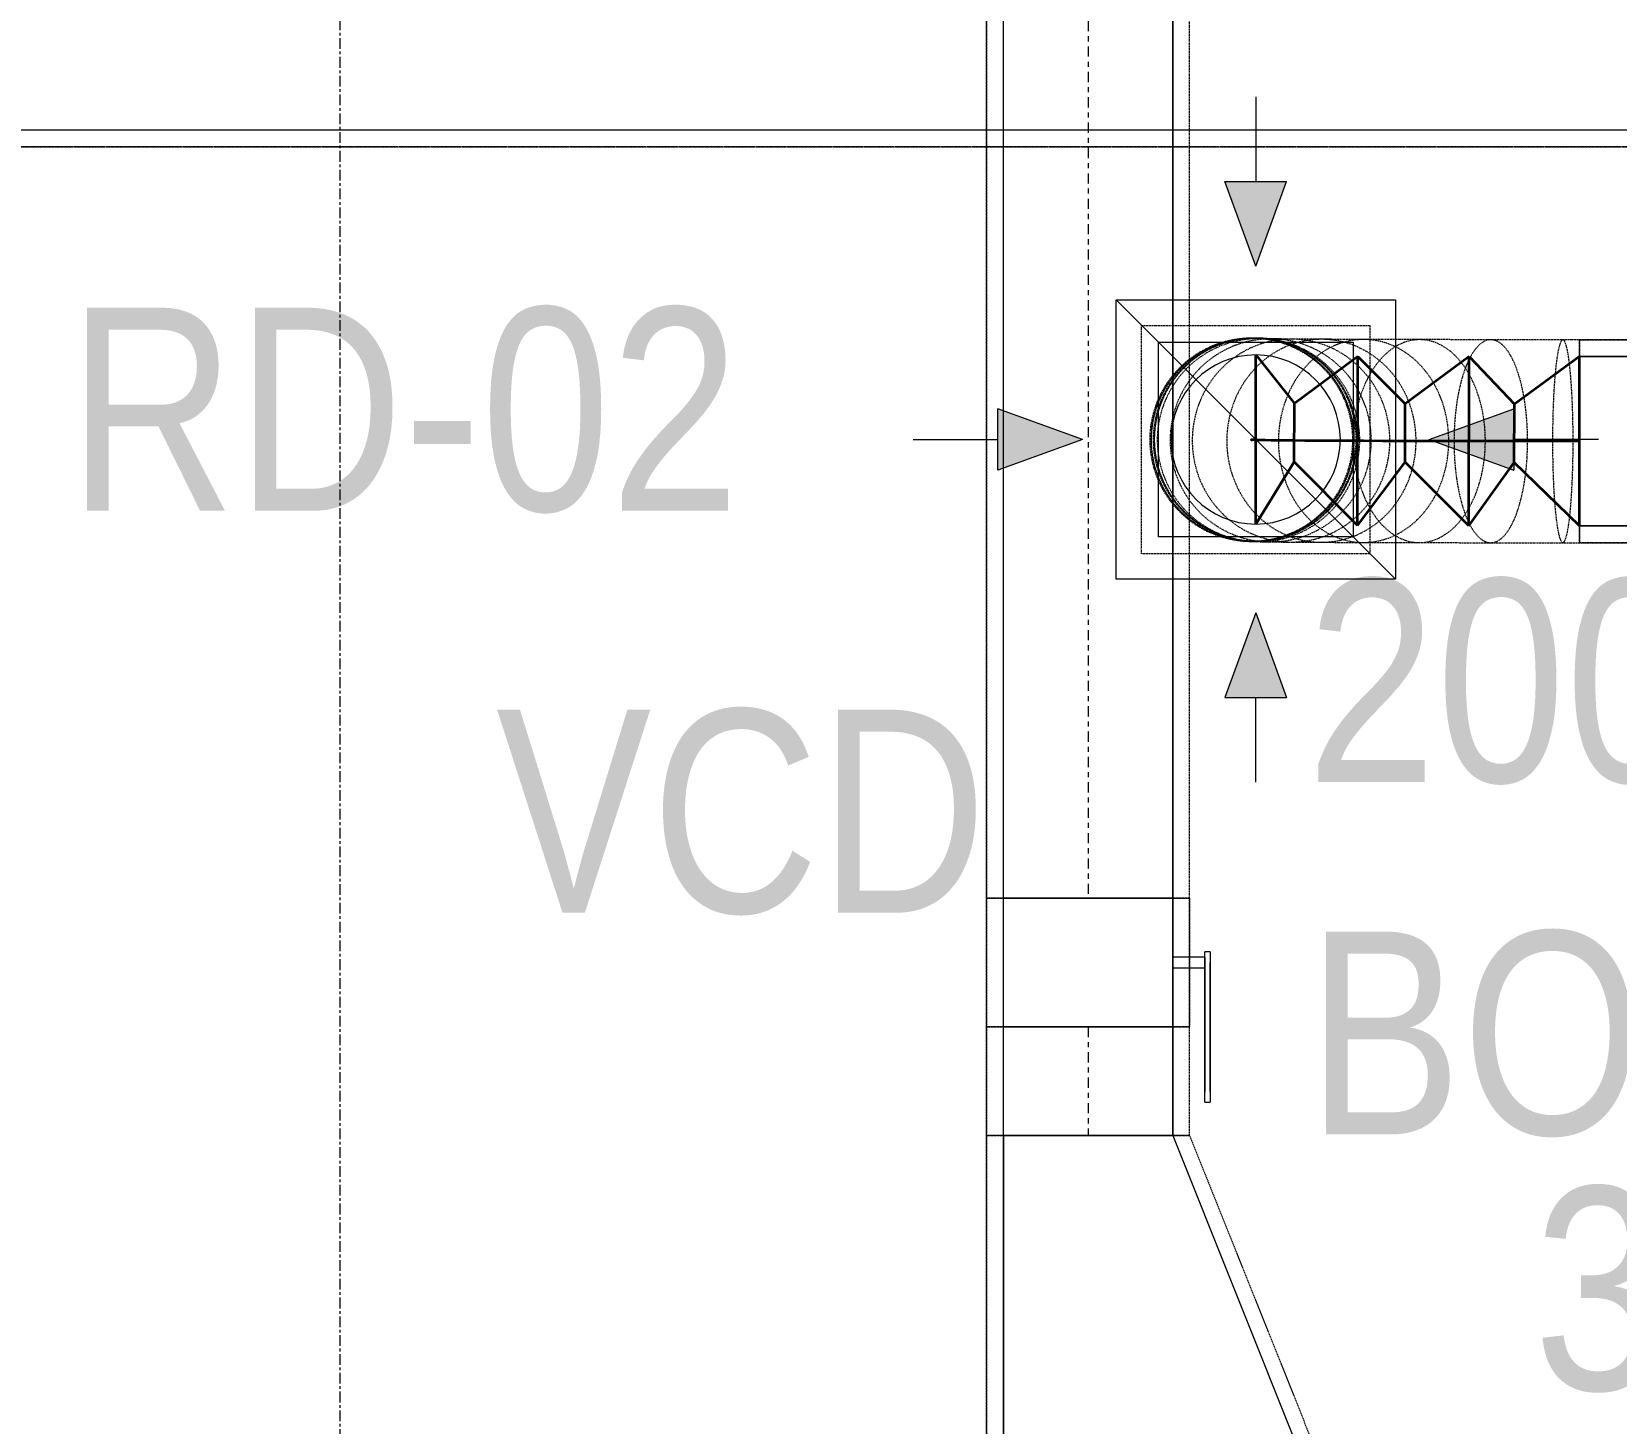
# Model space of a CAD drawing. Header units: inches. Extents: x -83664 to 20107, y -47222 to 19398.
# Drawn here: x -9337 to -7464, y -31594 to -29948 of the extents above; entities that cross this region are included whole.
import ezdxf

# ---------------------------------------------------------------- set-up
doc = ezdxf.new("R2010")
doc.units = ezdxf.units.IN
doc.header["$MEASUREMENT"] = 0
for name, pattern in [('Center', [29.999999, 12, -6, 6, -6]), ('Grid Line', [22.225, 12.7, -3.175, 3.175, -3.175]), ('Hidden 0_50', [1.0584, 0.5292, -0.5292])]:
    doc.linetypes.add(name, pattern=pattern)
for name, color, linetype, lineweight in [('A-DETL-GENF', 7, 'Continuous', 9), ('G-ANNO-TEXT', 7, 'Continuous', 9), ('M-HVAC-CDFF', 7, 'Continuous', 9), ('M-HVAC-DUCT-CNTR', 7, 'Center', 9), ('M-HVAC-DUCT-IDEN', 7, 'Continuous', 18), ('S-GRID', 7, 'Continuous', 9)]:
    doc.layers.add(name, color=color, linetype=linetype, lineweight=lineweight)
doc.layers.add('M-HVAC-DUCT', color=7, linetype='Continuous', lineweight=9, true_color=0xffe97f)
doc.layers.add('M-HVAC-DUCT-PATT', color=7, linetype='Continuous', lineweight=35, true_color=0x007f00)
doc.styles.add('Arial Narrow_21', font='ARIALN.TTF', dxfattribs={"height": 240})

# ---------------------------------------------------------------- blocks, each defined once
blk = doc.blocks.new('GCE-AT-Return Air Rectangular Diffuser - 230x230-7597546-FIRST FLOOR AC CONDITIONING LAYOUT - PART A')
at = {"layer": 'A-DETL-GENF', "true_color": 0xff00ff}
for points in [[(0, 205), (36.4, 305), (-36.4, 305)], [(-305, -36.4), (-205, 0), (-305, 36.4)], [(305, -36.4), (305, 36.4), (205, 0)], [(36.4, -305), (0, -205), (-36.4, -305)]]:
    blk.add_hatch(color=6, dxfattribs=at).paths.add_polyline_path(points)
at = {"layer": 'A-DETL-GENF', "color": 6, "true_color": 0xff00ff}
for p, q in [((0, 405), (0, 305)), ((0, 205), (-36.4, 305)), ((-36.4, 305), (36.4, 305)), ((0, 205), (36.4, 305)), ((-165, 165), (165, 165)), ((-165, -165), (-165, 165)), ((-165, 165), (165, -165)), ((165, 165), (165, -165)), ((-205, 0), (-305, 36.4)), ((-305, -36.4), (-305, 36.4)), ((205, 0), (305, 36.4)), ((305, 36.4), (305, -36.4)), ((405, 0), (305, 0)), ((-405, 0), (-305, 0)), ((-205, 0), (-305, -36.4)), ((205, 0), (305, -36.4)), ((165, -165), (-165, -165)), ((0, -205), (-36.4, -305)), ((0, -205), (36.4, -305)), ((-36.4, -305), (36.4, -305)), ((0, -405), (0, -305))]:
    blk.add_line(p, q, dxfattribs=at)
blk = doc.blocks.new('M_Rectangular to Round Transition - Angle - 45 Degree-V62-FIRST FLOOR AC CONDITIONING LAYOUT - PART A')
at = {"layer": 'M-HVAC-DUCT', "color": 6, "true_color": 0xff00ff}
for p, q in [((0, 100), (60.4, 100)), ((60.4, 100), (0, 100)), ((0, 100), (0, -100)), ((0, -100), (0, 100)), ((60.4, 0), (60.4, 100)), ((60.4, 0), (60.4, 100)), ((60.4, -100), (60.4, 0)), ((60.4, -100), (60.4, 0)), ((0, -100), (60.4, -100)), ((60.4, -100), (0, -100))]:
    blk.add_line(p, q, dxfattribs=at)
blk = doc.blocks.new('M_Rectangular to Round Transition - Angle - 45 Degree-7626202-FIRST FLOOR AC CONDITIONING LAYOUT - PART A')
at = {"layer": 'M-HVAC-DUCT', "color": 6, "true_color": 0xff00ff}
for p, q in [((132975.6, 86453.8), (133205.6, 86453.8)), ((132975.6, 86223.8), (132975.6, 86453.8)), ((133205.6, 86453.8), (133205.6, 86223.8)), ((133205.6, 86223.8), (132975.6, 86223.8))]:
    blk.add_line(p, q, dxfattribs=at)
for start, end in [(90, 180), (0, 90), (180, 270), (270, 0)]:
    blk.add_arc((133090.6, 86338.8), 100, start, end, dxfattribs=at)
blk = doc.blocks.new('M_Rec Transition - Length - Standard-8295883-FIRST FLOOR AC CONDITIONING LAYOUT - PART A')
at = {"layer": 'M-HVAC-DUCT', "color": 30, "true_color": 0xff7f00}
for p, q in [((0, 100), (375, 250)), ((0, 100), (375, 250)), ((375, -100), (375, 250)), ((375, 250), (375, -100)), ((0, 100), (0, -100)), ((0, -100), (0, 100)), ((0, -100), (375, -100)), ((375, -100), (0, -100))]:
    blk.add_line(p, q, dxfattribs=at)
blk = doc.blocks.new('TEMW-ME-DMP-Volume Control Damper - Standard-7399617-FIRST FLOOR AC CONDITIONING LAYOUT - PART A')
at = {"layer": 'M-HVAC-DUCT', "color": 30, "true_color": 0xff7f00}
for p, q in [((-165.1, 138.1), (-165.1, 144.4)), ((-152.4, 144.4), (-165.1, 144.4)), ((-165.1, 138.1), (-152.4, 138.1)), ((0, 144.4), (-152.4, 144.4)), ((-152.4, 144.4), (0, 144.4)), ((0, 138.1), (-152.4, 138.1)), ((-152.4, 138.1), (0, 138.1)), ((-6.3, 100), (-6.3, 138.1)), ((6.4, 138.1), (-6.3, 138.1)), ((6.4, 138.1), (-6.3, 138.1)), ((12.7, 144.4), (0, 144.4)), ((0, 138.1), (12.7, 138.1)), ((6.4, 138.1), (6.4, 100)), ((12.7, 144.4), (12.7, 138.1)), ((-76.2, 100), (-76.2, -100)), ((-76.2, -100), (-76.2, 100)), ((76.2, 100), (-76.2, 100)), ((-76.2, 100), (76.2, 100)), ((-76.2, 100), (76.2, 100)), ((-6.3, 100), (6.4, 100)), ((-6.3, 100), (6.4, 100)), ((76.2, 100), (76.2, -100)), ((76.2, -100), (76.2, 100)), ((-76.2, -100), (76.2, -100)), ((-76.2, -100), (76.2, -100)), ((-76.2, -100), (76.2, -100))]:
    blk.add_line(p, q, dxfattribs=at)
blk = doc.blocks.new('TEMW-SMBZ-HO-BM-HVAC-00002_rvt-1-FIRST FLOOR AC CONDITIONING LAYOUT - PART A')
at = {"layer": 'M-HVAC-DUCT', "color": 30, "linetype": 'Hidden 0_50', "true_color": 0xff7f00}
for p, q in [((143248.4, 69486.5), (143248.4, 67399.7)), ((143248.4, 67399.7), (143248.4, 69486.5)), ((143488.4, 67399.7), (143488.4, 69486.5)), ((143488.4, 67399.7), (143488.4, 69486.5)), ((141124, 68287.7), (150082.7, 68287.7)), ((150082.7, 68287.7), (141124, 68287.7)), ((143488.4, 67399.7), (143248.4, 67399.7)), ((143248.4, 67399.7), (143248.4, 67247.3)), ((143248.4, 67247.3), (143248.4, 67399.7)), ((143248.4, 67399.7), (143488.4, 67399.7)), ((143248.4, 67399.7), (143488.4, 67399.7)), ((143488.4, 67399.7), (143248.4, 67399.7)), ((143488.4, 67247.3), (143488.4, 67399.7)), ((143488.4, 67399.7), (143488.4, 67247.3)), ((143248.4, 67247.3), (143488.4, 67247.3)), ((143488.4, 67247.3), (143248.4, 67247.3)), ((143248.4, 67247.3), (143248.4, 67119)), ((143248.4, 67119), (143248.4, 67247.3)), ((143248.4, 67247.3), (143488.4, 67247.3)), ((143488.4, 67247.3), (143248.4, 67247.3)), ((143488.4, 67119), (143488.4, 67247.3)), ((143488.4, 67119), (143488.4, 67247.3)), ((143248.4, 67119), (143488.4, 67119)), ((143488.4, 67119), (143248.4, 67119)), ((143248.4, 67119), (143248.4, 66744)), ((143248.4, 66744), (143248.4, 67119)), ((143488.4, 67119), (143248.4, 67119)), ((143248.4, 67119), (143488.4, 67119)), ((143488.4, 67119), (143638.4, 66744)), ((143488.4, 67119), (143638.4, 66744))]:
    blk.add_line(p, q, dxfattribs=at)
at = {"layer": 'M-HVAC-DUCT', "color": 30, "true_color": 0xff7f00}
for p, q in [((143268.4, 67399.7), (143268.4, 69486.5)), ((143268.4, 67399.7), (143268.4, 69486.5)), ((143468.4, 69486.5), (143468.4, 67399.7)), ((143468.4, 67399.7), (143468.4, 69486.5)), ((150082.7, 68307.7), (141124, 68307.7)), ((150082.7, 68307.7), (141124, 68307.7)), ((143468.4, 67399.7), (143268.4, 67399.7)), ((143268.4, 67399.7), (143468.4, 67399.7)), ((143468.4, 67247.3), (143268.4, 67247.3)), ((143268.4, 67247.3), (143468.4, 67247.3)), ((143268.4, 67119), (143268.4, 67247.3)), ((143268.4, 67119), (143268.4, 67247.3)), ((143468.4, 67247.3), (143468.4, 67119)), ((143468.4, 67119), (143468.4, 67247.3)), ((143468.4, 67119), (143268.4, 67119)), ((143268.4, 67119), (143468.4, 67119))]:
    blk.add_line(p, q, dxfattribs=at)
at = {"layer": 'M-HVAC-DUCT', "color": 6, "linetype": 'Hidden 0_50', "true_color": 0xff00ff}
for p, q in [((143431.6, 67806.8), (143431.6, 68076.8)), ((143431.6, 68076.8), (143701.6, 68076.8)), ((143701.6, 68076.8), (143701.6, 67806.8)), ((143549.4, 68060.9), (143547.8, 68060.8)), ((143559.9, 68061.7), (143557.4, 68061.6)), ((143562.9, 68061.8), (143561.6, 68061.7)), ((143574.1, 68061), (143567.1, 68061.2)), ((143586.4, 68060.8), (143572, 68061)), ((143578.7, 68060.3), (143577.1, 68060.5)), ((143609.6, 68060.5), (143585.6, 68060.8)), ((143645, 68060.3), (143609.2, 68060.5)), ((143694.6, 68060.1), (143644.8, 68060.3)), ((143760.4, 68059.9), (143694.4, 68060.1)), ((143844.6, 68059.8), (143760.3, 68059.9)), ((143929.6, 68059.8), (143844.5, 68059.8)), ((143949.3, 68059.8), (143929.6, 68059.8)), ((143949.3, 67819.8), (143949.3, 68059.8)), ((143949.3, 67819.8), (143949.3, 68059.8)), ((144009.6, 68059.8), (143949.3, 68059.8)), ((143949.3, 68059.8), (144009.6, 68059.8)), ((143949.3, 68059.8), (143949.3, 67939.8)), ((143949.3, 68059.8), (143949.3, 67939.8)), ((143949.3, 67939.8), (143949.3, 67819.8)), ((143949.3, 67939.8), (143949.3, 67819.8)), ((143545.5, 67822.6), (143547.1, 67822.4)), ((143558.7, 67821.4), (143565.6, 67821.1)), ((143567.7, 67821.1), (143582.1, 67820.8)), ((143568.3, 67821.8), (143570.8, 67821.9)), ((143569.1, 67821.9), (143570.4, 67821.9)), ((143574.7, 67822.3), (143576.3, 67822.4)), ((143583, 67820.8), (143607.1, 67820.5)), ((143607.5, 67820.5), (143643.4, 67820.3)), ((143643.7, 67820.3), (143693.6, 67820.1)), ((143693.7, 67820.1), (143759.8, 67819.9)), ((143759.9, 67819.9), (143844.3, 67819.8)), ((143844.3, 67819.8), (143929.6, 67819.8)), ((143929.6, 67819.8), (143949.3, 67819.8)), ((144009.6, 67819.8), (143949.3, 67819.8)), ((143949.3, 67819.8), (144009.6, 67819.8)), ((143701.6, 67806.8), (143431.6, 67806.8))]:
    blk.add_line(p, q, dxfattribs=at)
for start, end in [(90, 180), (0, 90), (180, 270), (270, 0)]:
    blk.add_arc((143566.6, 67941.8), 120, start, end, dxfattribs=at)
for start_param, end_param in [(6.2498, 9.391393), (3.108208, 6.2498)]:
    blk.add_ellipse((143566.6, 67941.8), major_axis=(-3.8, 119.9), ratio=0.999943, start_param=start_param, end_param=end_param, dxfattribs=at)
for points in [[(143561.5, 68061.5), (143551.1, 68061.5), (143530.1, 68058.8), (143500.8, 68046.8), (143475.6, 68027.5), (143456.3, 68002.4), (143444.1, 67973.2), (143439.9, 67941.8), (143444, 67910.4), (143456, 67881.1), (143475.3, 67855.9), (143500.4, 67836.5), (143529.6, 67824.3), (143550.6, 67821.5), (143561, 67821.5)], [(143563.1, 68061.7), (143552.6, 68061.7), (143531.7, 68059), (143502.4, 68046.9), (143477.2, 68027.7), (143457.8, 68002.6), (143445.6, 67973.4), (143441.4, 67942), (143445.5, 67910.5), (143457.6, 67881.2), (143476.8, 67856), (143501.9, 67836.7), (143531.2, 67824.5), (143552.1, 67821.7), (143562.6, 67821.7)], [(143563.2, 68061.3), (143552.7, 68061.3), (143531.8, 68058.6), (143502.5, 68046.5), (143477.3, 68027.3), (143457.9, 68002.2), (143445.8, 67973), (143441.6, 67941.6), (143445.6, 67910.1), (143457.7, 67880.8), (143476.9, 67855.7), (143502, 67836.3), (143531.3, 67824.1), (143552.2, 67821.3), (143562.7, 67821.3)], [(143565.6, 68061.8), (143555.1, 68061.8), (143534.2, 68059.1), (143504.9, 68047.1), (143479.7, 68027.8), (143460.3, 68002.7), (143448.2, 67973.5), (143444, 67942.1), (143448, 67910.6), (143460.1, 67881.3), (143479.3, 67856.2), (143504.4, 67836.8), (143533.7, 67824.6), (143554.6, 67821.8), (143565.1, 67821.8)], [(143570.1, 68061.1), (143559.7, 68061.1), (143538.8, 68058.4), (143509.5, 68046.3), (143484.4, 68027.1), (143465.1, 68002), (143452.9, 67972.7), (143448.8, 67941.3), (143452.8, 67909.9), (143464.9, 67880.6), (143484, 67855.4), (143509.1, 67836.1), (143538.3, 67823.9), (143559.1, 67821.1), (143569.6, 67821.1)], [(143584.5, 68060.8), (143574.1, 68060.8), (143553.4, 68058.1), (143524.3, 68046), (143499.4, 68026.8), (143480.2, 68001.7), (143468.2, 67972.4), (143464, 67941), (143468, 67909.6), (143480, 67880.3), (143499, 67855.1), (143523.9, 67835.8), (143552.9, 67823.6), (143573.6, 67820.8), (143584, 67820.8)], [(143608.6, 68060.5), (143598.4, 68060.6), (143578, 68057.8), (143549.5, 68045.8), (143524.9, 68026.5), (143506.1, 68001.4), (143494.2, 67972.2), (143490.2, 67940.7), (143494.1, 67909.3), (143505.9, 67880), (143524.6, 67854.9), (143549, 67835.5), (143577.5, 67823.4), (143597.9, 67820.6), (143608.1, 67820.5)], [(143644.5, 68060.3), (143634.7, 68060.3), (143615.2, 68057.6), (143587.8, 68045.5), (143564.4, 68026.2), (143546.3, 68001.1), (143535, 67971.9), (143531, 67940.5), (143534.8, 67909), (143546.1, 67879.8), (143564, 67854.6), (143587.4, 67835.3), (143614.7, 67823.1), (143634.2, 67820.3), (143644, 67820.3)], [(143561, 67821.5), (143571.5, 67821.5), (143592.5, 67824.2), (143621.8, 67836.3), (143646.9, 67855.5), (143666.3, 67880.6), (143678.5, 67909.9), (143682.7, 67941.3), (143678.6, 67972.7), (143666.5, 68002), (143647.3, 68027.2), (143622.2, 68046.5), (143593, 68058.7), (143572, 68061.5), (143561.5, 68061.5)], [(143562.6, 67821.7), (143573, 67821.7), (143594, 67824.4), (143623.3, 67836.4), (143648.5, 67855.7), (143667.8, 67880.8), (143680, 67910), (143684.2, 67941.4), (143680.1, 67972.9), (143668, 68002.2), (143648.8, 68027.3), (143623.7, 68046.7), (143594.5, 68058.9), (143573.5, 68061.7), (143563.1, 68061.7)], [(143562.7, 67821.3), (143573.1, 67821.3), (143594.1, 67824), (143623.4, 67836.1), (143648.5, 67855.3), (143667.9, 67880.4), (143680.1, 67909.6), (143684.3, 67941.1), (143680.2, 67972.5), (143668.1, 68001.8), (143648.9, 68027), (143623.8, 68046.3), (143594.6, 68058.5), (143573.6, 68061.3), (143563.2, 68061.3)], [(143565.1, 67821.8), (143575.5, 67821.8), (143596.5, 67824.5), (143625.8, 67836.6), (143651, 67855.8), (143670.3, 67880.9), (143682.5, 67910.1), (143686.7, 67941.5), (143682.6, 67973), (143670.6, 68002.3), (143651.3, 68027.5), (143626.2, 68046.8), (143597, 68059), (143576, 68061.8), (143565.6, 68061.8)], [(143569.6, 67821.1), (143580, 67821), (143600.9, 67823.8), (143630.2, 67835.8), (143655.3, 67855.1), (143674.6, 67880.2), (143686.7, 67909.4), (143690.9, 67940.8), (143686.9, 67972.2), (143674.8, 68001.5), (143655.7, 68026.7), (143630.6, 68046.1), (143601.4, 68058.2), (143580.5, 68061), (143570.1, 68061.1)], [(143584, 67820.8), (143594.4, 67820.8), (143615.1, 67823.5), (143644.2, 67835.6), (143669.1, 67854.8), (143688.3, 67879.9), (143700.4, 67909.2), (143704.5, 67940.6), (143700.5, 67972), (143688.6, 68001.3), (143669.5, 68026.5), (143644.6, 68045.8), (143615.6, 68058), (143594.9, 68060.8), (143584.5, 68060.8)], [(143694.3, 68060.1), (143685.5, 68060.1), (143668, 68057.4), (143643.4, 68045.3), (143622.2, 68026), (143606, 68000.9), (143595.8, 67971.6), (143592.2, 67940.2), (143595.6, 67908.8), (143605.8, 67879.5), (143621.9, 67854.3), (143643, 67835), (143667.5, 67822.9), (143685.1, 67820.1), (143693.9, 67820.1)], [(143608.1, 67820.5), (143618.3, 67820.5), (143638.7, 67823.2), (143667.2, 67835.3), (143691.7, 67854.6), (143710.5, 67879.7), (143722.4, 67908.9), (143726.5, 67940.3), (143722.5, 67971.8), (143710.8, 68001.1), (143692.1, 68026.2), (143667.6, 68045.6), (143639.2, 68057.7), (143618.8, 68060.5), (143608.6, 68060.5)], [(143644, 67820.3), (143653.7, 67820.3), (143673.3, 67823), (143700.6, 67835.1), (143724.1, 67854.3), (143742.1, 67879.5), (143753.5, 67908.7), (143757.4, 67940.1), (143753.6, 67971.5), (143742.4, 68000.8), (143724.4, 68026), (143701, 68045.3), (143673.7, 68057.5), (143654.2, 68060.3), (143644.5, 68060.3)], [(143760.3, 68059.9), (143753.4, 68059.9), (143739.9, 68057.2), (143720.8, 68045.1), (143704.5, 68025.8), (143691.9, 68000.7), (143684, 67971.4), (143681.3, 67940), (143683.9, 67908.6), (143691.8, 67879.3), (143704.2, 67854.1), (143720.5, 67834.8), (143739.5, 67822.7), (143753.1, 67819.9), (143759.9, 67819.9)], [(143693.9, 67820.1), (143702.7, 67820.1), (143720.2, 67822.8), (143744.8, 67834.9), (143765.9, 67854.2), (143782.2, 67879.3), (143792.4, 67908.5), (143795.9, 67940), (143792.5, 67971.4), (143782.4, 68000.7), (143766.3, 68025.8), (143745.2, 68045.1), (143720.7, 68057.3), (143703.1, 68060.1), (143694.3, 68060.1)], [(143759.9, 67819.9), (143766.8, 67819.9), (143780.3, 67822.7), (143799.4, 67834.8), (143815.7, 67854), (143828.3, 67879.2), (143836.2, 67908.4), (143838.9, 67939.8), (143836.3, 67971.3), (143828.4, 68000.5), (143816, 68025.7), (143799.7, 68045), (143780.7, 68057.1), (143767.1, 68059.9), (143760.3, 68059.9)], [(143844.5, 68059.8), (143840.7, 68059.8), (143833.2, 68057), (143822.5, 68044.9), (143813.4, 68025.6), (143806.4, 68000.5), (143802, 67971.2), (143800.5, 67939.8), (143801.9, 67908.4), (143806.3, 67879.1), (143813.3, 67854), (143822.4, 67834.7), (143833, 67822.6), (143840.5, 67819.8), (143844.3, 67819.8)], [(143844.3, 67819.8), (143848.2, 67819.8), (143855.7, 67822.5), (143866.4, 67834.7), (143875.5, 67854), (143882.5, 67879.1), (143886.9, 67908.4), (143888.4, 67939.8), (143887, 67971.2), (143882.6, 68000.5), (143875.6, 68025.6), (143866.5, 68044.9), (143855.9, 68057), (143848.4, 68059.8), (143844.5, 68059.8)], [(143929.6, 68059.8), (143928.5, 68059.8), (143926.4, 68057), (143923.5, 68044.9), (143920.9, 68025.6), (143918.9, 68000.4), (143917.7, 67971.2), (143917.3, 67939.8), (143917.7, 67908.3), (143918.9, 67879.1), (143920.9, 67853.9), (143923.4, 67834.6), (143926.4, 67822.5), (143928.5, 67819.8), (143929.6, 67819.8)], [(143929.6, 67819.8), (143930.6, 67819.8), (143932.7, 67822.5), (143935.7, 67834.6), (143938.3, 67853.9), (143940.2, 67879.1), (143941.5, 67908.3), (143941.9, 67939.8), (143941.5, 67971.2), (143940.2, 68000.4), (143938.3, 68025.6), (143935.8, 68044.9), (143932.8, 68057), (143930.7, 68059.8), (143929.6, 68059.8)]]:
    blk.add_open_spline(points, degree=3, dxfattribs=at)
at = {"layer": 'M-HVAC-DUCT-CNTR', "color": 30, "true_color": 0xff7f00}
for p, q in [((143368.4, 69486.5), (143368.4, 67399.7)), ((143368.4, 67247.3), (143368.4, 67119))]:
    blk.add_line(p, q, dxfattribs=at)
at = {"layer": 'M-HVAC-DUCT-CNTR', "color": 6, "linetype": 'Continuous', "lineweight": 35, "true_color": 0xff00ff}
blk.add_open_spline([(143949.3, 67939.8), (143486.1, 67939.8), (143566.6, 67941.8), (143566.6, 67941.8)], degree=3, dxfattribs=at)
at = {"layer": 'M-HVAC-DUCT-PATT', "color": 6, "true_color": 0xff00ff}
for p, q in [((143566.6, 67841.8), (143566.6, 68041.8)), ((143566.6, 68041.8), (143612.4, 67984.4)), ((143687.4, 68040.1), (143612.4, 67984.4)), ((143686.7, 67840.1), (143687.4, 68040.1)), ((143686.7, 67840.1), (143687.4, 68040.1)), ((143687.4, 68040.1), (143743.3, 67983.8)), ((143818.8, 68039.8), (143743.3, 67983.8)), ((143818.5, 67839.8), (143818.8, 68039.8)), ((143818.5, 67839.8), (143818.8, 68039.8)), ((143818.8, 68039.8), (143872.3, 67983.7)), ((143949.3, 68039.8), (143872.3, 67983.7)), ((143949.3, 67839.8), (143949.3, 68039.8)), ((143949.3, 67839.8), (143949.3, 68039.8)), ((143611.9, 67915.5), (143612.4, 67984.4)), ((143743.1, 67914.9), (143743.3, 67983.8)), ((143872.2, 67914.8), (143872.3, 67983.7)), ((143566.6, 67841.8), (143611.9, 67915.5)), ((143686.7, 67840.1), (143611.9, 67915.5)), ((143686.7, 67840.1), (143743.1, 67914.9)), ((143818.5, 67839.8), (143743.1, 67914.9)), ((143818.5, 67839.8), (143872.2, 67914.8)), ((143949.3, 67839.8), (143872.2, 67914.8))]:
    blk.add_line(p, q, dxfattribs=at)
at = {"layer": 'M-HVAC-CDFF', "color": 6, "linetype": 'Hidden 0_50', "lineweight": 9, "true_color": 0xff00ff}
blk.add_blockref('GCE-AT-Return Air Rectangular Diffuser - 230x230-7597546-FIRST FLOOR AC CONDITIONING LAYOUT - PART A', (143566.6, 67941.8), dxfattribs=at)
at = {"layer": 'M-HVAC-DUCT', "color": 6, "linetype": 'Hidden 0_50', "lineweight": 9, "true_color": 0xff00ff}
blk.add_blockref('M_Rectangular to Round Transition - Angle - 45 Degree-7626202-FIRST FLOOR AC CONDITIONING LAYOUT - PART A', (10476, -18397), dxfattribs=at)
for name, p, rotation in [('M_Rectangular to Round Transition - Angle - 45 Degree-V62-FIRST FLOOR AC CONDITIONING LAYOUT - PART A', (144009.6, 67939.8), 180), ('M_Rec Transition - Length - Standard-8295883-FIRST FLOOR AC CONDITIONING LAYOUT - PART A', (143368.4, 67119), 270)]:
    blk.add_blockref(name, p, dxfattribs=dict(at, rotation=rotation))
at = {"layer": 'M-HVAC-DUCT', "color": 6, "linetype": 'Hidden 0_50', "lineweight": 9, "true_color": 0xff00ff, "extrusion": (0, 0, -1), "rotation": 90}
blk.add_blockref('TEMW-ME-DMP-Volume Control Damper - Standard-7399617-FIRST FLOOR AC CONDITIONING LAYOUT - PART A', (-143368.4, 67323.5), dxfattribs=at)
blk = doc.blocks.new('TEMW-SMBZ-HO-BM-HVAC-00002_rvt-2-FIRST FLOOR AC CONDITIONING LAYOUT - PART A')
at = {"layer": 'M-HVAC-DUCT', "color": 30, "linetype": 'Hidden 0_50', "true_color": 0xff7f00}
for p, q in [((143248.4, 69486.5), (143248.4, 67399.7)), ((143248.4, 67399.7), (143248.4, 69486.5)), ((143488.4, 67399.7), (143488.4, 69486.5)), ((143488.4, 67399.7), (143488.4, 69486.5)), ((141124, 68287.7), (150082.7, 68287.7)), ((150082.7, 68287.7), (141124, 68287.7)), ((143488.4, 67399.7), (143248.4, 67399.7)), ((143248.4, 67399.7), (143248.4, 67247.3)), ((143248.4, 67247.3), (143248.4, 67399.7)), ((143248.4, 67399.7), (143488.4, 67399.7)), ((143248.4, 67399.7), (143488.4, 67399.7)), ((143488.4, 67399.7), (143248.4, 67399.7)), ((143488.4, 67247.3), (143488.4, 67399.7)), ((143488.4, 67399.7), (143488.4, 67247.3)), ((143248.4, 67247.3), (143488.4, 67247.3)), ((143488.4, 67247.3), (143248.4, 67247.3)), ((143248.4, 67247.3), (143248.4, 67119)), ((143248.4, 67119), (143248.4, 67247.3)), ((143248.4, 67247.3), (143488.4, 67247.3)), ((143488.4, 67247.3), (143248.4, 67247.3)), ((143488.4, 67119), (143488.4, 67247.3)), ((143488.4, 67119), (143488.4, 67247.3)), ((143248.4, 67119), (143488.4, 67119)), ((143488.4, 67119), (143248.4, 67119)), ((143248.4, 67119), (143248.4, 66744)), ((143248.4, 66744), (143248.4, 67119)), ((143488.4, 67119), (143248.4, 67119)), ((143248.4, 67119), (143488.4, 67119)), ((143488.4, 67119), (143638.4, 66744)), ((143488.4, 67119), (143638.4, 66744))]:
    blk.add_line(p, q, dxfattribs=at)
at = {"layer": 'M-HVAC-DUCT', "color": 30, "true_color": 0xff7f00}
for p, q in [((143268.4, 67399.7), (143268.4, 69486.5)), ((143268.4, 67399.7), (143268.4, 69486.5)), ((143468.4, 69486.5), (143468.4, 67399.7)), ((143468.4, 67399.7), (143468.4, 69486.5)), ((150082.7, 68307.7), (141124, 68307.7)), ((150082.7, 68307.7), (141124, 68307.7)), ((143468.4, 67399.7), (143268.4, 67399.7)), ((143268.4, 67399.7), (143468.4, 67399.7)), ((143468.4, 67247.3), (143268.4, 67247.3)), ((143268.4, 67247.3), (143468.4, 67247.3)), ((143268.4, 67119), (143268.4, 67247.3)), ((143268.4, 67119), (143268.4, 67247.3)), ((143468.4, 67247.3), (143468.4, 67119)), ((143468.4, 67119), (143468.4, 67247.3)), ((143468.4, 67119), (143268.4, 67119)), ((143268.4, 67119), (143468.4, 67119))]:
    blk.add_line(p, q, dxfattribs=at)
at = {"layer": 'M-HVAC-DUCT', "color": 6, "linetype": 'Hidden 0_50', "true_color": 0xff00ff}
for p, q in [((143431.6, 67806.8), (143431.6, 68076.8)), ((143431.6, 68076.8), (143701.6, 68076.8)), ((143701.6, 68076.8), (143701.6, 67806.8)), ((143549.4, 68060.9), (143547.8, 68060.8)), ((143559.9, 68061.7), (143557.4, 68061.6)), ((143562.9, 68061.8), (143561.6, 68061.7)), ((143574.1, 68061), (143567.1, 68061.2)), ((143586.4, 68060.8), (143572, 68061)), ((143578.7, 68060.3), (143577.1, 68060.5)), ((143609.6, 68060.5), (143585.6, 68060.8)), ((143645, 68060.3), (143609.2, 68060.5)), ((143694.6, 68060.1), (143644.8, 68060.3)), ((143760.4, 68059.9), (143694.4, 68060.1)), ((143844.6, 68059.8), (143760.3, 68059.9)), ((143929.6, 68059.8), (143844.5, 68059.8)), ((143949.3, 68059.8), (143929.6, 68059.8)), ((143949.3, 67819.8), (143949.3, 68059.8)), ((143949.3, 67819.8), (143949.3, 68059.8)), ((144009.6, 68059.8), (143949.3, 68059.8)), ((143949.3, 68059.8), (144009.6, 68059.8)), ((143949.3, 68059.8), (143949.3, 67939.8)), ((143949.3, 68059.8), (143949.3, 67939.8)), ((143949.3, 67939.8), (143949.3, 67819.8)), ((143949.3, 67939.8), (143949.3, 67819.8)), ((143545.5, 67822.6), (143547.1, 67822.4)), ((143558.7, 67821.4), (143565.6, 67821.1)), ((143567.7, 67821.1), (143582.1, 67820.8)), ((143568.3, 67821.8), (143570.8, 67821.9)), ((143569.1, 67821.9), (143570.4, 67821.9)), ((143574.7, 67822.3), (143576.3, 67822.4)), ((143583, 67820.8), (143607.1, 67820.5)), ((143607.5, 67820.5), (143643.4, 67820.3)), ((143643.7, 67820.3), (143693.6, 67820.1)), ((143693.7, 67820.1), (143759.8, 67819.9)), ((143759.9, 67819.9), (143844.3, 67819.8)), ((143844.3, 67819.8), (143929.6, 67819.8)), ((143929.6, 67819.8), (143949.3, 67819.8)), ((144009.6, 67819.8), (143949.3, 67819.8)), ((143949.3, 67819.8), (144009.6, 67819.8)), ((143701.6, 67806.8), (143431.6, 67806.8))]:
    blk.add_line(p, q, dxfattribs=at)
for start, end in [(90, 180), (0, 90), (180, 270), (270, 0)]:
    blk.add_arc((143566.6, 67941.8), 120, start, end, dxfattribs=at)
for start_param, end_param in [(6.2498, 9.391393), (3.108208, 6.2498)]:
    blk.add_ellipse((143566.6, 67941.8), major_axis=(-3.8, 119.9), ratio=0.999943, start_param=start_param, end_param=end_param, dxfattribs=at)
for points in [[(143561.5, 68061.5), (143551.1, 68061.5), (143530.1, 68058.8), (143500.8, 68046.8), (143475.6, 68027.5), (143456.3, 68002.4), (143444.1, 67973.2), (143439.9, 67941.8), (143444, 67910.4), (143456, 67881.1), (143475.3, 67855.9), (143500.4, 67836.5), (143529.6, 67824.3), (143550.6, 67821.5), (143561, 67821.5)], [(143563.1, 68061.7), (143552.6, 68061.7), (143531.7, 68059), (143502.4, 68046.9), (143477.2, 68027.7), (143457.8, 68002.6), (143445.6, 67973.4), (143441.4, 67942), (143445.5, 67910.5), (143457.6, 67881.2), (143476.8, 67856), (143501.9, 67836.7), (143531.2, 67824.5), (143552.1, 67821.7), (143562.6, 67821.7)], [(143563.2, 68061.3), (143552.7, 68061.3), (143531.8, 68058.6), (143502.5, 68046.5), (143477.3, 68027.3), (143457.9, 68002.2), (143445.8, 67973), (143441.6, 67941.6), (143445.6, 67910.1), (143457.7, 67880.8), (143476.9, 67855.7), (143502, 67836.3), (143531.3, 67824.1), (143552.2, 67821.3), (143562.7, 67821.3)], [(143565.6, 68061.8), (143555.1, 68061.8), (143534.2, 68059.1), (143504.9, 68047.1), (143479.7, 68027.8), (143460.3, 68002.7), (143448.2, 67973.5), (143444, 67942.1), (143448, 67910.6), (143460.1, 67881.3), (143479.3, 67856.2), (143504.4, 67836.8), (143533.7, 67824.6), (143554.6, 67821.8), (143565.1, 67821.8)], [(143570.1, 68061.1), (143559.7, 68061.1), (143538.8, 68058.4), (143509.5, 68046.3), (143484.4, 68027.1), (143465.1, 68002), (143452.9, 67972.7), (143448.8, 67941.3), (143452.8, 67909.9), (143464.9, 67880.6), (143484, 67855.4), (143509.1, 67836.1), (143538.3, 67823.9), (143559.1, 67821.1), (143569.6, 67821.1)], [(143584.5, 68060.8), (143574.1, 68060.8), (143553.4, 68058.1), (143524.3, 68046), (143499.4, 68026.8), (143480.2, 68001.7), (143468.2, 67972.4), (143464, 67941), (143468, 67909.6), (143480, 67880.3), (143499, 67855.1), (143523.9, 67835.8), (143552.9, 67823.6), (143573.6, 67820.8), (143584, 67820.8)], [(143608.6, 68060.5), (143598.4, 68060.6), (143578, 68057.8), (143549.5, 68045.8), (143524.9, 68026.5), (143506.1, 68001.4), (143494.2, 67972.2), (143490.2, 67940.7), (143494.1, 67909.3), (143505.9, 67880), (143524.6, 67854.9), (143549, 67835.5), (143577.5, 67823.4), (143597.9, 67820.6), (143608.1, 67820.5)], [(143644.5, 68060.3), (143634.7, 68060.3), (143615.2, 68057.6), (143587.8, 68045.5), (143564.4, 68026.2), (143546.3, 68001.1), (143535, 67971.9), (143531, 67940.5), (143534.8, 67909), (143546.1, 67879.8), (143564, 67854.6), (143587.4, 67835.3), (143614.7, 67823.1), (143634.2, 67820.3), (143644, 67820.3)], [(143561, 67821.5), (143571.5, 67821.5), (143592.5, 67824.2), (143621.8, 67836.3), (143646.9, 67855.5), (143666.3, 67880.6), (143678.5, 67909.9), (143682.7, 67941.3), (143678.6, 67972.7), (143666.5, 68002), (143647.3, 68027.2), (143622.2, 68046.5), (143593, 68058.7), (143572, 68061.5), (143561.5, 68061.5)], [(143562.6, 67821.7), (143573, 67821.7), (143594, 67824.4), (143623.3, 67836.4), (143648.5, 67855.7), (143667.8, 67880.8), (143680, 67910), (143684.2, 67941.4), (143680.1, 67972.9), (143668, 68002.2), (143648.8, 68027.3), (143623.7, 68046.7), (143594.5, 68058.9), (143573.5, 68061.7), (143563.1, 68061.7)], [(143562.7, 67821.3), (143573.1, 67821.3), (143594.1, 67824), (143623.4, 67836.1), (143648.5, 67855.3), (143667.9, 67880.4), (143680.1, 67909.6), (143684.3, 67941.1), (143680.2, 67972.5), (143668.1, 68001.8), (143648.9, 68027), (143623.8, 68046.3), (143594.6, 68058.5), (143573.6, 68061.3), (143563.2, 68061.3)], [(143565.1, 67821.8), (143575.5, 67821.8), (143596.5, 67824.5), (143625.8, 67836.6), (143651, 67855.8), (143670.3, 67880.9), (143682.5, 67910.1), (143686.7, 67941.5), (143682.6, 67973), (143670.6, 68002.3), (143651.3, 68027.5), (143626.2, 68046.8), (143597, 68059), (143576, 68061.8), (143565.6, 68061.8)], [(143569.6, 67821.1), (143580, 67821), (143600.9, 67823.8), (143630.2, 67835.8), (143655.3, 67855.1), (143674.6, 67880.2), (143686.7, 67909.4), (143690.9, 67940.8), (143686.9, 67972.2), (143674.8, 68001.5), (143655.7, 68026.7), (143630.6, 68046.1), (143601.4, 68058.2), (143580.5, 68061), (143570.1, 68061.1)], [(143584, 67820.8), (143594.4, 67820.8), (143615.1, 67823.5), (143644.2, 67835.6), (143669.1, 67854.8), (143688.3, 67879.9), (143700.4, 67909.2), (143704.5, 67940.6), (143700.5, 67972), (143688.6, 68001.3), (143669.5, 68026.5), (143644.6, 68045.8), (143615.6, 68058), (143594.9, 68060.8), (143584.5, 68060.8)], [(143694.3, 68060.1), (143685.5, 68060.1), (143668, 68057.4), (143643.4, 68045.3), (143622.2, 68026), (143606, 68000.9), (143595.8, 67971.6), (143592.2, 67940.2), (143595.6, 67908.8), (143605.8, 67879.5), (143621.9, 67854.3), (143643, 67835), (143667.5, 67822.9), (143685.1, 67820.1), (143693.9, 67820.1)], [(143608.1, 67820.5), (143618.3, 67820.5), (143638.7, 67823.2), (143667.2, 67835.3), (143691.7, 67854.6), (143710.5, 67879.7), (143722.4, 67908.9), (143726.5, 67940.3), (143722.5, 67971.8), (143710.8, 68001.1), (143692.1, 68026.2), (143667.6, 68045.6), (143639.2, 68057.7), (143618.8, 68060.5), (143608.6, 68060.5)], [(143644, 67820.3), (143653.7, 67820.3), (143673.3, 67823), (143700.6, 67835.1), (143724.1, 67854.3), (143742.1, 67879.5), (143753.5, 67908.7), (143757.4, 67940.1), (143753.6, 67971.5), (143742.4, 68000.8), (143724.4, 68026), (143701, 68045.3), (143673.7, 68057.5), (143654.2, 68060.3), (143644.5, 68060.3)], [(143760.3, 68059.9), (143753.4, 68059.9), (143739.9, 68057.2), (143720.8, 68045.1), (143704.5, 68025.8), (143691.9, 68000.7), (143684, 67971.4), (143681.3, 67940), (143683.9, 67908.6), (143691.8, 67879.3), (143704.2, 67854.1), (143720.5, 67834.8), (143739.5, 67822.7), (143753.1, 67819.9), (143759.9, 67819.9)], [(143693.9, 67820.1), (143702.7, 67820.1), (143720.2, 67822.8), (143744.8, 67834.9), (143765.9, 67854.2), (143782.2, 67879.3), (143792.4, 67908.5), (143795.9, 67940), (143792.5, 67971.4), (143782.4, 68000.7), (143766.3, 68025.8), (143745.2, 68045.1), (143720.7, 68057.3), (143703.1, 68060.1), (143694.3, 68060.1)], [(143759.9, 67819.9), (143766.8, 67819.9), (143780.3, 67822.7), (143799.4, 67834.8), (143815.7, 67854), (143828.3, 67879.2), (143836.2, 67908.4), (143838.9, 67939.8), (143836.3, 67971.3), (143828.4, 68000.5), (143816, 68025.7), (143799.7, 68045), (143780.7, 68057.1), (143767.1, 68059.9), (143760.3, 68059.9)], [(143844.5, 68059.8), (143840.7, 68059.8), (143833.2, 68057), (143822.5, 68044.9), (143813.4, 68025.6), (143806.4, 68000.5), (143802, 67971.2), (143800.5, 67939.8), (143801.9, 67908.4), (143806.3, 67879.1), (143813.3, 67854), (143822.4, 67834.7), (143833, 67822.6), (143840.5, 67819.8), (143844.3, 67819.8)], [(143844.3, 67819.8), (143848.2, 67819.8), (143855.7, 67822.5), (143866.4, 67834.7), (143875.5, 67854), (143882.5, 67879.1), (143886.9, 67908.4), (143888.4, 67939.8), (143887, 67971.2), (143882.6, 68000.5), (143875.6, 68025.6), (143866.5, 68044.9), (143855.9, 68057), (143848.4, 68059.8), (143844.5, 68059.8)], [(143929.6, 68059.8), (143928.5, 68059.8), (143926.4, 68057), (143923.5, 68044.9), (143920.9, 68025.6), (143918.9, 68000.4), (143917.7, 67971.2), (143917.3, 67939.8), (143917.7, 67908.3), (143918.9, 67879.1), (143920.9, 67853.9), (143923.4, 67834.6), (143926.4, 67822.5), (143928.5, 67819.8), (143929.6, 67819.8)], [(143929.6, 67819.8), (143930.6, 67819.8), (143932.7, 67822.5), (143935.7, 67834.6), (143938.3, 67853.9), (143940.2, 67879.1), (143941.5, 67908.3), (143941.9, 67939.8), (143941.5, 67971.2), (143940.2, 68000.4), (143938.3, 68025.6), (143935.8, 68044.9), (143932.8, 68057), (143930.7, 68059.8), (143929.6, 68059.8)]]:
    blk.add_open_spline(points, degree=3, dxfattribs=at)
at = {"layer": 'M-HVAC-DUCT-CNTR', "color": 30, "true_color": 0xff7f00}
for p, q in [((143368.4, 69486.5), (143368.4, 67399.7)), ((143368.4, 67247.3), (143368.4, 67119))]:
    blk.add_line(p, q, dxfattribs=at)
at = {"layer": 'M-HVAC-DUCT-CNTR', "color": 6, "linetype": 'Continuous', "lineweight": 35, "true_color": 0xff00ff}
blk.add_open_spline([(143949.3, 67939.8), (143486.1, 67939.8), (143566.6, 67941.8), (143566.6, 67941.8)], degree=3, dxfattribs=at)
at = {"layer": 'M-HVAC-DUCT-PATT', "color": 6, "true_color": 0xff00ff}
for p, q in [((143566.6, 67841.8), (143566.6, 68041.8)), ((143566.6, 68041.8), (143612.4, 67984.4)), ((143687.4, 68040.1), (143612.4, 67984.4)), ((143686.7, 67840.1), (143687.4, 68040.1)), ((143686.7, 67840.1), (143687.4, 68040.1)), ((143687.4, 68040.1), (143743.3, 67983.8)), ((143818.8, 68039.8), (143743.3, 67983.8)), ((143818.5, 67839.8), (143818.8, 68039.8)), ((143818.5, 67839.8), (143818.8, 68039.8)), ((143818.8, 68039.8), (143872.3, 67983.7)), ((143949.3, 68039.8), (143872.3, 67983.7)), ((143949.3, 67839.8), (143949.3, 68039.8)), ((143949.3, 67839.8), (143949.3, 68039.8)), ((143611.9, 67915.5), (143612.4, 67984.4)), ((143743.1, 67914.9), (143743.3, 67983.8)), ((143872.2, 67914.8), (143872.3, 67983.7)), ((143566.6, 67841.8), (143611.9, 67915.5)), ((143686.7, 67840.1), (143611.9, 67915.5)), ((143686.7, 67840.1), (143743.1, 67914.9)), ((143818.5, 67839.8), (143743.1, 67914.9)), ((143818.5, 67839.8), (143872.2, 67914.8)), ((143949.3, 67839.8), (143872.2, 67914.8))]:
    blk.add_line(p, q, dxfattribs=at)
at = {"layer": 'M-HVAC-CDFF', "color": 6, "linetype": 'Hidden 0_50', "lineweight": 9, "true_color": 0xff00ff}
blk.add_blockref('GCE-AT-Return Air Rectangular Diffuser - 230x230-7597546-FIRST FLOOR AC CONDITIONING LAYOUT - PART A', (143566.6, 67941.8), dxfattribs=at)
at = {"layer": 'M-HVAC-DUCT', "color": 6, "linetype": 'Hidden 0_50', "lineweight": 9, "true_color": 0xff00ff}
blk.add_blockref('M_Rectangular to Round Transition - Angle - 45 Degree-7626202-FIRST FLOOR AC CONDITIONING LAYOUT - PART A', (10476, -18397), dxfattribs=at)
for name, p, rotation in [('M_Rectangular to Round Transition - Angle - 45 Degree-V62-FIRST FLOOR AC CONDITIONING LAYOUT - PART A', (144009.6, 67939.8), 180), ('M_Rec Transition - Length - Standard-8295883-FIRST FLOOR AC CONDITIONING LAYOUT - PART A', (143368.4, 67119), 270)]:
    blk.add_blockref(name, p, dxfattribs=dict(at, rotation=rotation))
at = {"layer": 'M-HVAC-DUCT', "color": 6, "linetype": 'Hidden 0_50', "lineweight": 9, "true_color": 0xff00ff, "extrusion": (0, 0, -1), "rotation": 90}
blk.add_blockref('TEMW-ME-DMP-Volume Control Damper - Standard-7399617-FIRST FLOOR AC CONDITIONING LAYOUT - PART A', (-143368.4, 67323.5), dxfattribs=at)

msp = doc.modelspace()

# ---------------------------------------------------------------- linework, layer by layer
at = {"layer": 'S-GRID', "color": 254, "linetype": 'Grid Line', "true_color": 0xdcdcdc}
msp.add_line((-8972.3, -44103.7), (-8972.3, 15149.1), dxfattribs=at)

# ---------------------------------------------------------------- block references
at = {"lineweight": 5}
for name in ['TEMW-SMBZ-HO-BM-HVAC-00002_rvt-1-FIRST FLOOR AC CONDITIONING LAYOUT - PART A', 'TEMW-SMBZ-HO-BM-HVAC-00002_rvt-2-FIRST FLOOR AC CONDITIONING LAYOUT - PART A']:
    msp.add_blockref(name, (-151456.7, -98372.2), dxfattribs=at)

# ---------------------------------------------------------------- texts
at = {"layer": 'G-ANNO-TEXT', "char_height": 240, "attachment_point": 1, "style": 'Arial Narrow_21'}
for s, insert, width in [('RD-02', (-9294.3, -30274.6), 1010.126), ('VCD', (-8788.1, -30749.8), 733.544)]:
    msp.add_mtext(s, dxfattribs=dict(at, insert=insert, width=width))
at = {"layer": 'M-HVAC-DUCT-IDEN', "lineweight": 9, "char_height": 240, "attachment_point": 1, "style": 'Arial Narrow_21'}
for s, insert, width in [('200x150 RAD', (-7829.7, -30595.4), 2152.531), ('BOD : 4100', (-7829.7, -31012.1), 1803.797), ('350x200 RAD', (-7561.6, -31314.1), 2152.531)]:
    msp.add_mtext(s, dxfattribs=dict(at, insert=insert, width=width))

doc.saveas('drawing.dxf')
